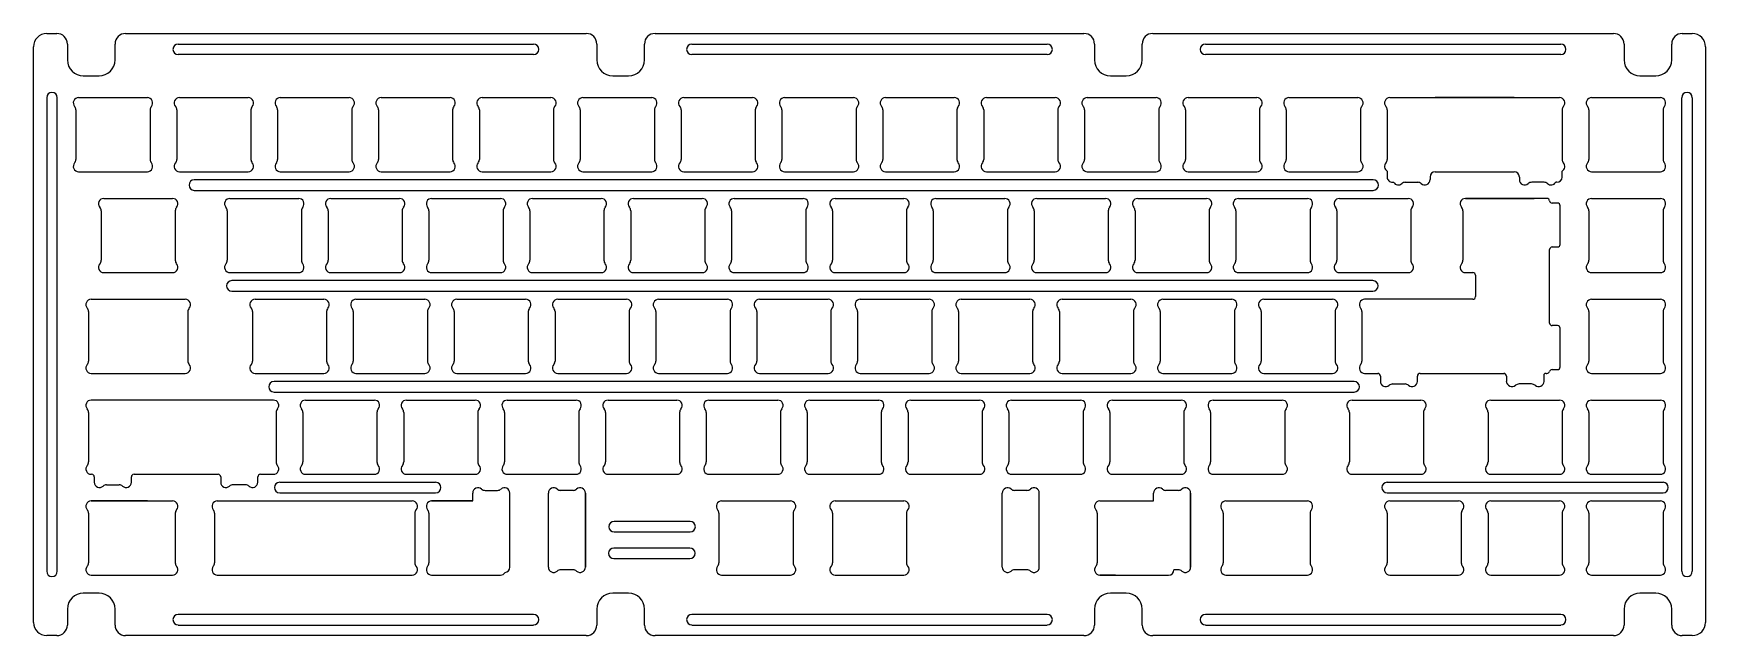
# Model space of a CAD drawing. Header units: millimetres. Extents: x 2181 to 2497, y -340 to -226.
import ezdxf

# ---------------------------------------------------------------- set-up
doc = ezdxf.new("R2010")
doc.units = ezdxf.units.MM

msp = doc.modelspace()

# ---------------------------------------------------------------- linework, layer by layer
at = {"color": 0, "linetype": 'Continuous', "lineweight": 25}
for p, q in [((2183.94, -226.04), (2185.84, -226.04)), ((2198.84, -226.04), (2285.84, -226.04)), ((2298.84, -226.04), (2379.84, -226.04)), ((2392.84, -226.04), (2479.84, -226.04)), ((2492.84, -226.04), (2494.74, -226.04)), ((2181.44, -337.29), (2181.44, -228.54)), ((2187.84, -228.04), (2187.84, -231.04)), ((2196.84, -231.04), (2196.84, -228.04)), ((2208.79, -228.04), (2275.88, -228.04)), ((2275.88, -230.04), (2208.79, -230.04)), ((2287.84, -228.04), (2287.84, -231.04)), ((2296.84, -231.04), (2296.84, -228.04)), ((2305.8, -228.04), (2372.88, -228.04)), ((2372.88, -230.04), (2305.8, -230.04)), ((2381.84, -228.04), (2381.84, -231.04)), ((2390.84, -231.04), (2390.84, -228.04)), ((2402.8, -228.04), (2469.88, -228.04)), ((2469.88, -230.04), (2402.8, -230.04)), ((2481.84, -228.04), (2481.84, -231.04)), ((2490.84, -231.04), (2490.84, -228.04)), ((2497.24, -228.54), (2497.24, -337.29)), ((2190.84, -234.04), (2193.84, -234.04)), ((2290.84, -234.04), (2293.84, -234.04)), ((2384.84, -234.04), (2387.84, -234.04)), ((2484.84, -234.04), (2487.84, -234.04)), ((2183.94, -238.18), (2183.94, -327.64)), ((2185.94, -327.64), (2185.94, -238.18)), ((2461.07, -238.16), (2446.2, -238.16)), ((2492.74, -327.64), (2492.74, -238.18)), ((2494.74, -238.18), (2494.74, -327.64)), ((2437.11, -252.03), (2437.11, -253.16)), ((2446.2, -252.16), (2461.07, -252.16)), ((2434.48, -253.69), (2211.82, -253.69)), ((2211.82, -255.69), (2434.48, -255.69)), ((2469.28, -258.08), (2468.27, -258.08)), ((2469.78, -265.88), (2469.78, -258.58)), ((2467.78, -280.74), (2467.78, -266.88)), ((2468.28, -266.38), (2469.28, -266.38)), ((2434.4, -272.74), (2218.9, -272.74)), ((2218.9, -274.74), (2434.4, -274.74)), ((2469.28, -281.24), (2468.28, -281.24)), ((2469.78, -289.04), (2469.78, -281.74)), ((2467.12, -290.26), (2467.28, -290.26)), ((2468.24, -289.54), (2469.28, -289.54)), ((2430.88, -291.79), (2226.87, -291.79)), ((2459.62, -290.76), (2459.62, -291.76)), ((2226.87, -293.79), (2430.88, -293.79)), ((2257.4, -310.84), (2227.94, -310.84)), ((2489.21, -310.84), (2437.11, -310.84)), ((2202.96, -314.36), (2192.34, -314.36)), ((2227.94, -312.84), (2257.4, -312.84)), ((2264.41, -314.36), (2256.64, -314.36)), ((2278.69, -326.86), (2278.69, -312.86)), ((2285.69, -312.86), (2285.69, -326.86)), ((2392.99, -314.36), (2392.99, -312.86)), ((2399.99, -312.86), (2399.99, -326.86)), ((2437.11, -312.84), (2489.21, -312.84)), ((2305.45, -318.22), (2291.1, -318.22)), ((2291.1, -320.22), (2305.45, -320.22)), ((2305.4, -323.25), (2291.05, -323.25)), ((2291.05, -325.25), (2305.4, -325.25)), ((2192.34, -328.36), (2202.96, -328.36)), ((2256.64, -328.36), (2269.64, -328.36)), ((2193.84, -331.79), (2190.84, -331.79)), ((2293.84, -331.79), (2290.84, -331.79)), ((2387.84, -331.79), (2384.84, -331.79)), ((2487.84, -331.79), (2484.84, -331.79)), ((2187.84, -334.79), (2187.84, -337.79)), ((2196.84, -337.79), (2196.84, -334.79)), ((2275.88, -335.79), (2208.79, -335.79)), ((2208.79, -337.79), (2275.88, -337.79)), ((2287.84, -334.79), (2287.84, -337.79)), ((2296.84, -337.79), (2296.84, -334.79)), ((2372.88, -335.79), (2305.8, -335.79)), ((2305.8, -337.79), (2372.88, -337.79)), ((2381.84, -334.79), (2381.84, -337.79)), ((2390.84, -337.79), (2390.84, -334.79)), ((2469.88, -335.79), (2402.8, -335.79)), ((2402.8, -337.79), (2469.88, -337.79)), ((2481.84, -334.79), (2481.84, -337.79)), ((2490.84, -337.79), (2490.84, -334.79)), ((2185.84, -339.79), (2183.94, -339.79)), ((2285.84, -339.79), (2198.84, -339.79)), ((2379.84, -339.79), (2298.84, -339.79)), ((2479.84, -339.79), (2392.84, -339.79)), ((2494.74, -339.79), (2492.84, -339.79))]:
    msp.add_line(p, q, dxfattribs=at)
at = {"color": 0}
for p, q in [((2189.96, -238.16), (2202.96, -238.16)), ((2209.01, -238.16), (2222.01, -238.16)), ((2228.06, -238.16), (2241.06, -238.16)), ((2247.11, -238.16), (2260.11, -238.16)), ((2266.16, -238.16), (2279.16, -238.16)), ((2285.21, -238.16), (2298.21, -238.16)), ((2304.26, -238.16), (2317.26, -238.16)), ((2323.31, -238.16), (2336.31, -238.16)), ((2342.36, -238.16), (2355.36, -238.16)), ((2361.41, -238.16), (2374.41, -238.16)), ((2380.46, -238.16), (2393.46, -238.16)), ((2399.51, -238.16), (2412.51, -238.16)), ((2418.56, -238.16), (2431.56, -238.16)), ((2437.61, -238.16), (2469.67, -238.16)), ((2475.71, -238.16), (2488.71, -238.16)), ((2189.46, -240.48), (2189.46, -249.84)), ((2203.46, -240.48), (2203.46, -249.84)), ((2208.51, -240.48), (2208.51, -249.84)), ((2222.51, -240.48), (2222.51, -249.84)), ((2227.56, -240.48), (2227.56, -249.84)), ((2241.56, -240.48), (2241.56, -249.84)), ((2246.61, -240.48), (2246.61, -249.84)), ((2260.61, -240.48), (2260.61, -249.84)), ((2265.66, -240.48), (2265.66, -249.84)), ((2279.66, -240.48), (2279.66, -249.84)), ((2284.71, -240.48), (2284.71, -249.84)), ((2298.71, -240.48), (2298.71, -249.84)), ((2303.76, -240.48), (2303.76, -249.84)), ((2317.76, -240.48), (2317.76, -249.84)), ((2322.81, -240.48), (2322.81, -249.84)), ((2336.81, -240.48), (2336.81, -249.84)), ((2341.86, -240.48), (2341.86, -249.84)), ((2355.86, -240.48), (2355.86, -249.84)), ((2360.91, -240.48), (2360.91, -249.84)), ((2374.91, -240.48), (2374.91, -249.84)), ((2379.96, -240.48), (2379.96, -249.84)), ((2393.96, -240.48), (2393.96, -249.84)), ((2399.01, -240.48), (2399.01, -249.84)), ((2413.01, -240.48), (2413.01, -249.84)), ((2418.06, -240.48), (2418.06, -249.84)), ((2432.06, -240.48), (2432.06, -249.84)), ((2437.11, -240.48), (2437.11, -249.84)), ((2470.16, -240.48), (2470.16, -249.84)), ((2475.21, -240.48), (2475.21, -249.84)), ((2489.21, -240.48), (2489.21, -249.84)), ((2189.96, -252.16), (2202.96, -252.16)), ((2209.01, -252.16), (2222.01, -252.16)), ((2228.06, -252.16), (2241.06, -252.16)), ((2247.11, -252.16), (2260.11, -252.16)), ((2266.16, -252.16), (2279.16, -252.16)), ((2285.21, -252.16), (2298.21, -252.16)), ((2304.26, -252.16), (2317.26, -252.16)), ((2323.31, -252.16), (2336.31, -252.16)), ((2342.36, -252.16), (2355.36, -252.16)), ((2361.41, -252.16), (2374.41, -252.16)), ((2380.46, -252.16), (2393.46, -252.16)), ((2399.51, -252.16), (2412.51, -252.16)), ((2418.56, -252.16), (2431.56, -252.16)), ((2470.16, -253.16), (2470.16, -252.03)), ((2475.71, -252.16), (2488.71, -252.16)), ((2438.11, -254.16), (2438.33, -254.16)), ((2440.52, -254.16), (2442.88, -254.16)), ((2445.2, -253.16), (2445.2, -253.66)), ((2462.07, -253.16), (2462.07, -253.66)), ((2466.75, -254.16), (2464.4, -254.16)), ((2469.16, -254.16), (2468.94, -254.16)), ((2194.72, -257.21), (2207.72, -257.21)), ((2218.54, -257.21), (2231.54, -257.21)), ((2237.59, -257.21), (2250.59, -257.21)), ((2256.64, -257.21), (2269.64, -257.21)), ((2275.69, -257.21), (2288.69, -257.21)), ((2294.74, -257.21), (2307.74, -257.21)), ((2313.79, -257.21), (2326.79, -257.21)), ((2332.84, -257.21), (2345.84, -257.21)), ((2351.89, -257.21), (2364.89, -257.21)), ((2370.94, -257.21), (2383.94, -257.21)), ((2389.99, -257.21), (2402.99, -257.21)), ((2409.04, -257.21), (2422.04, -257.21)), ((2428.09, -257.21), (2441.09, -257.21)), ((2451.9, -257.21), (2464.9, -257.21)), ((2467.28, -257.21), (2451.9, -257.21)), ((2475.71, -257.21), (2488.71, -257.21)), ((2194.22, -259.53), (2194.22, -268.89)), ((2208.22, -259.53), (2208.22, -268.89)), ((2218.04, -259.53), (2218.04, -268.89)), ((2232.04, -259.53), (2232.04, -268.89)), ((2237.09, -259.53), (2237.09, -268.89)), ((2251.09, -259.53), (2251.09, -268.89)), ((2256.14, -259.53), (2256.14, -268.89)), ((2270.14, -259.53), (2270.14, -268.89)), ((2275.19, -259.53), (2275.19, -268.89)), ((2289.19, -259.53), (2289.19, -268.89)), ((2294.24, -259.53), (2294.24, -268.89)), ((2308.24, -259.53), (2308.24, -268.89)), ((2313.29, -259.53), (2313.29, -268.89)), ((2327.29, -259.53), (2327.29, -268.89)), ((2332.34, -259.53), (2332.34, -268.89)), ((2346.34, -259.53), (2346.34, -268.89)), ((2351.39, -259.53), (2351.39, -268.89)), ((2365.39, -259.53), (2365.39, -268.89)), ((2370.44, -259.53), (2370.44, -268.89)), ((2384.44, -259.53), (2384.44, -268.89)), ((2389.49, -259.53), (2389.49, -268.89)), ((2403.49, -259.53), (2403.49, -268.89)), ((2408.54, -259.53), (2408.54, -268.89)), ((2422.54, -259.53), (2422.54, -268.89)), ((2427.59, -259.53), (2427.59, -268.89)), ((2441.59, -259.53), (2441.59, -268.89)), ((2451.4, -259.53), (2451.4, -268.89)), ((2475.21, -259.53), (2475.21, -268.89)), ((2489.21, -259.53), (2489.21, -268.89)), ((2467.78, -280.24), (2467.78, -267.24)), ((2194.72, -271.21), (2207.72, -271.21)), ((2218.54, -271.21), (2231.54, -271.21)), ((2237.59, -271.21), (2250.59, -271.21)), ((2256.64, -271.21), (2269.64, -271.21)), ((2275.69, -271.21), (2288.69, -271.21)), ((2294.74, -271.21), (2307.74, -271.21)), ((2313.79, -271.21), (2326.79, -271.21)), ((2332.84, -271.21), (2345.84, -271.21)), ((2351.89, -271.21), (2364.89, -271.21)), ((2370.94, -271.21), (2383.94, -271.21)), ((2389.99, -271.21), (2402.99, -271.21)), ((2409.04, -271.21), (2422.04, -271.21)), ((2428.09, -271.21), (2441.09, -271.21)), ((2451.9, -271.21), (2453.28, -271.21)), ((2475.71, -271.21), (2488.71, -271.21)), ((2453.78, -271.71), (2453.78, -275.76)), ((2192.34, -276.26), (2210.11, -276.26)), ((2223.3, -276.26), (2236.3, -276.26)), ((2242.35, -276.26), (2255.35, -276.26)), ((2261.4, -276.26), (2274.4, -276.26)), ((2280.45, -276.26), (2293.45, -276.26)), ((2299.5, -276.26), (2312.5, -276.26)), ((2318.55, -276.26), (2331.55, -276.26)), ((2337.6, -276.26), (2350.6, -276.26)), ((2356.65, -276.26), (2369.65, -276.26)), ((2375.7, -276.26), (2388.7, -276.26)), ((2394.75, -276.26), (2407.75, -276.26)), ((2413.8, -276.26), (2426.8, -276.26)), ((2453.28, -276.26), (2432.85, -276.26)), ((2475.71, -276.26), (2488.71, -276.26)), ((2191.84, -278.58), (2191.84, -287.94)), ((2210.61, -278.58), (2210.61, -287.94)), ((2222.8, -278.58), (2222.8, -287.94)), ((2236.8, -278.58), (2236.8, -287.94)), ((2241.85, -278.58), (2241.85, -287.94)), ((2255.85, -278.58), (2255.85, -287.94)), ((2260.9, -278.58), (2260.9, -287.94)), ((2274.9, -278.58), (2274.9, -287.94)), ((2279.95, -278.58), (2279.95, -287.94)), ((2293.95, -278.58), (2293.95, -287.94)), ((2299, -278.58), (2299, -287.94)), ((2313, -278.58), (2313, -287.94)), ((2318.05, -278.58), (2318.05, -287.94)), ((2332.05, -278.58), (2332.05, -287.94)), ((2337.1, -278.58), (2337.1, -287.94)), ((2351.1, -278.58), (2351.1, -287.94)), ((2356.15, -278.58), (2356.15, -287.94)), ((2370.15, -278.58), (2370.15, -287.94)), ((2375.2, -278.58), (2375.2, -287.94)), ((2389.2, -278.58), (2389.2, -287.94)), ((2394.25, -278.58), (2394.25, -287.94)), ((2408.25, -278.58), (2408.25, -287.94)), ((2413.3, -278.58), (2413.3, -287.94)), ((2427.3, -278.58), (2427.3, -287.94)), ((2432.35, -278.58), (2432.35, -287.94)), ((2475.21, -278.58), (2475.21, -287.94)), ((2489.21, -278.58), (2489.21, -287.94)), ((2192.34, -290.26), (2210.11, -290.26)), ((2223.3, -290.26), (2236.3, -290.26)), ((2242.35, -290.26), (2255.35, -290.26)), ((2261.4, -290.26), (2274.4, -290.26)), ((2280.45, -290.26), (2293.45, -290.26)), ((2299.5, -290.26), (2312.5, -290.26)), ((2318.55, -290.26), (2331.55, -290.26)), ((2337.6, -290.26), (2350.6, -290.26)), ((2356.65, -290.26), (2369.65, -290.26)), ((2375.7, -290.26), (2388.7, -290.26)), ((2394.75, -290.26), (2407.75, -290.26)), ((2413.8, -290.26), (2426.8, -290.26)), ((2432.85, -290.26), (2435.32, -290.26)), ((2443.32, -290.26), (2459.19, -290.26)), ((2444.76, -290.26), (2457.76, -290.26)), ((2466.78, -291.76), (2466.78, -290.39)), ((2475.71, -290.26), (2488.71, -290.26)), ((2435.82, -290.76), (2435.82, -291.76)), ((2438.14, -292.26), (2440.49, -292.26)), ((2442.82, -291.76), (2442.82, -290.76)), ((2464.37, -292.26), (2462.02, -292.26)), ((2226.77, -295.31), (2192.34, -295.31)), ((2232.82, -295.31), (2245.82, -295.31)), ((2251.87, -295.31), (2264.87, -295.31)), ((2270.92, -295.31), (2283.92, -295.31)), ((2289.97, -295.31), (2302.97, -295.31)), ((2309.02, -295.31), (2322.02, -295.31)), ((2328.07, -295.31), (2341.07, -295.31)), ((2347.12, -295.31), (2360.12, -295.31)), ((2366.17, -295.31), (2379.17, -295.31)), ((2385.22, -295.31), (2398.22, -295.31)), ((2404.27, -295.31), (2417.27, -295.31)), ((2430.47, -295.31), (2443.47, -295.31)), ((2456.66, -295.31), (2469.66, -295.31)), ((2475.71, -295.31), (2488.71, -295.31)), ((2191.84, -297.63), (2191.84, -306.99)), ((2227.27, -297.63), (2227.27, -306.99)), ((2232.32, -297.63), (2232.32, -306.99)), ((2246.32, -297.63), (2246.32, -306.99)), ((2251.37, -297.63), (2251.37, -306.99)), ((2265.37, -297.63), (2265.37, -306.99)), ((2270.42, -297.63), (2270.42, -306.99)), ((2284.42, -297.63), (2284.42, -306.99)), ((2289.47, -297.63), (2289.47, -306.99)), ((2303.47, -297.63), (2303.47, -306.99)), ((2308.52, -297.63), (2308.52, -306.99)), ((2322.52, -297.63), (2322.52, -306.99)), ((2327.57, -297.63), (2327.57, -306.99)), ((2341.57, -297.63), (2341.57, -306.99)), ((2346.62, -297.63), (2346.62, -306.99)), ((2360.62, -297.63), (2360.62, -306.99)), ((2365.67, -297.63), (2365.67, -306.99)), ((2379.67, -297.63), (2379.67, -306.99)), ((2384.72, -297.63), (2384.72, -306.99)), ((2398.72, -297.63), (2398.72, -306.99)), ((2403.77, -297.63), (2403.77, -306.99)), ((2417.77, -297.63), (2417.77, -306.99)), ((2429.97, -297.63), (2429.97, -306.99)), ((2443.97, -297.63), (2443.97, -306.99)), ((2456.16, -297.63), (2456.16, -306.99)), ((2470.16, -297.63), (2470.16, -306.99)), ((2475.21, -297.63), (2475.21, -306.99)), ((2489.21, -297.63), (2489.21, -306.99)), ((2192.34, -309.31), (2192.43, -309.31)), ((2200.43, -309.31), (2216.31, -309.31)), ((2201.87, -309.31), (2214.87, -309.31)), ((2224.31, -309.31), (2226.77, -309.31)), ((2232.82, -309.31), (2245.82, -309.31)), ((2251.87, -309.31), (2264.87, -309.31)), ((2270.92, -309.31), (2283.92, -309.31)), ((2289.97, -309.31), (2302.97, -309.31)), ((2309.02, -309.31), (2322.02, -309.31)), ((2328.07, -309.31), (2341.07, -309.31)), ((2347.12, -309.31), (2360.12, -309.31)), ((2366.17, -309.31), (2379.17, -309.31)), ((2385.22, -309.31), (2398.22, -309.31)), ((2404.27, -309.31), (2417.27, -309.31)), ((2430.47, -309.31), (2443.47, -309.31)), ((2456.66, -309.31), (2469.66, -309.31)), ((2475.71, -309.31), (2488.71, -309.31)), ((2192.93, -309.81), (2192.93, -310.81)), ((2195.25, -311.31), (2197.61, -311.31)), ((2199.93, -310.81), (2199.93, -309.81)), ((2216.81, -309.81), (2216.81, -310.81)), ((2221.48, -311.31), (2219.13, -311.31)), ((2223.81, -310.81), (2223.81, -309.81)), ((2266.73, -312.36), (2269.08, -312.36)), ((2283.36, -312.36), (2281.01, -312.36)), ((2369.08, -312.36), (2366.73, -312.36)), ((2397.66, -312.36), (2395.31, -312.36)), ((2192.34, -314.36), (2207.72, -314.36)), ((2192.34, -314.36), (2207.72, -314.36)), ((2194.72, -314.36), (2207.72, -314.36)), ((2216.16, -314.36), (2229.16, -314.36)), ((2222.01, -314.36), (2252.97, -314.36)), ((2223.3, -314.36), (2236.3, -314.36)), ((2239.97, -314.36), (2252.97, -314.36)), ((2256.64, -314.36), (2264.41, -314.36)), ((2264.41, -314.36), (2264.41, -312.86)), ((2264.41, -314.36), (2264.41, -313.31)), ((2271.41, -326.86), (2271.41, -312.86)), ((2278.69, -326.86), (2278.69, -312.86)), ((2278.69, -326.86), (2278.69, -314.36)), ((2285.69, -326.86), (2285.69, -312.86)), ((2285.69, -326.86), (2285.69, -314.36)), ((2311.41, -314.36), (2324.41, -314.36)), ((2332.84, -314.36), (2345.84, -314.36)), ((2364.41, -326.86), (2364.41, -312.86)), ((2364.41, -326.86), (2364.41, -314.36)), ((2371.41, -326.86), (2371.41, -312.86)), ((2371.41, -326.86), (2371.41, -314.36)), ((2382.84, -314.36), (2392.99, -314.36)), ((2392.99, -314.36), (2392.99, -312.86)), ((2399.99, -326.86), (2399.99, -312.86)), ((2399.99, -326.86), (2399.99, -313.31)), ((2406.66, -314.36), (2422.04, -314.36)), ((2406.66, -314.36), (2422.04, -314.36)), ((2409.04, -314.36), (2422.04, -314.36)), ((2437.61, -314.36), (2450.61, -314.36)), ((2456.66, -314.36), (2469.66, -314.36)), ((2475.71, -314.36), (2488.71, -314.36)), ((2191.84, -316.68), (2191.84, -326.04)), ((2208.22, -316.68), (2208.22, -326.04)), ((2215.66, -316.68), (2215.66, -326.04)), ((2253.47, -316.68), (2253.47, -326.04)), ((2256.14, -316.68), (2256.14, -326.04)), ((2310.91, -316.68), (2310.91, -326.04)), ((2324.91, -316.68), (2324.91, -326.04)), ((2332.34, -316.68), (2332.34, -326.04)), ((2346.34, -316.68), (2346.34, -326.04)), ((2382.34, -316.68), (2382.34, -326.04)), ((2406.16, -316.68), (2406.16, -326.04)), ((2422.54, -316.68), (2422.54, -326.04)), ((2437.11, -316.68), (2437.11, -326.04)), ((2451.11, -316.68), (2451.11, -326.04)), ((2456.16, -316.68), (2456.16, -326.04)), ((2470.16, -316.68), (2470.16, -326.04)), ((2475.21, -316.68), (2475.21, -326.04)), ((2489.21, -316.68), (2489.21, -326.04)), ((2192.34, -328.36), (2207.72, -328.36)), ((2192.34, -328.36), (2207.72, -328.36)), ((2194.72, -328.36), (2207.72, -328.36)), ((2216.16, -328.36), (2229.16, -328.36)), ((2222.01, -328.36), (2252.97, -328.36)), ((2223.3, -328.36), (2236.3, -328.36)), ((2239.97, -328.36), (2252.97, -328.36)), ((2256.64, -328.36), (2269.64, -328.36)), ((2283.36, -327.36), (2281.01, -327.36)), ((2311.41, -328.36), (2324.41, -328.36)), ((2311.41, -328.36), (2324.41, -328.36)), ((2332.84, -328.36), (2345.84, -328.36)), ((2332.84, -328.36), (2345.84, -328.36)), ((2369.08, -327.36), (2366.73, -327.36)), ((2382.84, -328.36), (2395.84, -328.36)), ((2385.8, -328.36), (2382.84, -328.36)), ((2382.84, -328.36), (2395.84, -328.36)), ((2397.66, -327.36), (2396.84, -327.36)), ((2406.66, -328.36), (2422.04, -328.36)), ((2406.66, -328.36), (2422.04, -328.36)), ((2409.04, -328.36), (2422.04, -328.36)), ((2437.61, -328.36), (2450.61, -328.36)), ((2456.66, -328.36), (2469.66, -328.36)), ((2475.71, -328.36), (2488.71, -328.36))]:
    msp.add_line(p, q, dxfattribs=at)
at = {"color": 0, "linetype": 'Continuous', "lineweight": 25}
for centre, radius, start, end in [((2183.94, -228.54), 2.5, 90, 180), ((2185.84, -228.04), 2, 0, 90), ((2198.84, -228.04), 2, 90, 180), ((2285.84, -228.04), 2, 0, 90), ((2298.84, -228.04), 2, 90, 180), ((2379.84, -228.04), 2, 0, 90), ((2392.84, -228.04), 2, 90, 180), ((2479.84, -228.04), 2, 360, 90), ((2492.84, -228.04), 2, 90, 180), ((2494.74, -228.54), 2.5, 0, 90), ((2190.84, -231.04), 3, 180, 270), ((2193.84, -231.04), 3, 270, 360), ((2290.84, -231.04), 3, 180, 270), ((2293.84, -231.04), 3, 270, 0), ((2384.84, -231.04), 3, 180, 270), ((2387.84, -231.04), 3, 270, 0), ((2484.84, -231.04), 3, 180, 270), ((2487.84, -231.04), 3, 270, 0), ((2446.2, -253.16), 1, 90, 180), ((2461.07, -253.16), 1, 0, 90), ((2438.11, -253.16), 1, 179.9998, 270), ((2469.16, -253.16), 1, 270, 0), ((2467.28, -257.71), 0.5, 7.4696, 90), ((2468.27, -257.58), 0.5, 187.4696, 270), ((2469.28, -258.58), 0.5, 0, 90), ((2468.28, -266.88), 0.5, 90, 180), ((2469.28, -265.88), 0.5, 270, 360), ((2468.28, -280.74), 0.5, 180, 270), ((2469.28, -281.74), 0.5, 0, 90), ((2459.12, -290.76), 0.5, 360, 90), ((2467.12, -290.76), 0.5, 90, 132.0671), ((2467.28, -289.76), 0.5, 270, 343.7398), ((2468.24, -290.04), 0.5, 90, 163.7398), ((2469.28, -289.04), 0.5, 270, 360), ((2190.84, -334.79), 3, 90, 180), ((2193.84, -334.79), 3, 0, 90), ((2290.84, -334.79), 3, 90, 180), ((2293.84, -334.79), 3, 0, 90), ((2384.84, -334.79), 3, 90, 180), ((2387.84, -334.79), 3, 0, 90), ((2484.84, -334.79), 3, 90, 180), ((2487.84, -334.79), 3, 0, 90), ((2183.94, -337.29), 2.5, 180, 270), ((2185.84, -337.79), 2, 270, 0), ((2198.84, -337.79), 2, 180, 270), ((2285.84, -337.79), 2, 270, 360), ((2298.84, -337.79), 2, 180, 270), ((2379.84, -337.79), 2, 270, 0), ((2392.84, -337.79), 2, 180, 270), ((2479.84, -337.79), 2, 270, 0), ((2492.84, -337.79), 2, 180, 270), ((2494.74, -337.29), 2.5, 270, 0)]:
    msp.add_arc(centre, radius, start, end, dxfattribs=at)
at = {"color": 0}
for centre, radius, start, end in [((2208.79, -229.04), 0.998, 90, 270), ((2275.88, -229.04), 0.998, 270, 90), ((2305.8, -229.04), 0.998, 90, 270), ((2372.88, -229.04), 0.998, 270, 90), ((2402.8, -229.04), 0.998, 90, 270), ((2469.88, -229.04), 0.998, 270, 90), ((2184.94, -238.18), 0.998, 0, 180), ((2189.96, -239.16), 1, 90, 221.4096), ((2188.46, -240.48), 1, 0, 41.4096), ((2202.96, -239.16), 1, 318.5904, 90), ((2204.46, -240.48), 1, 138.5904, 180), ((2209.01, -239.16), 1, 90, 221.4096), ((2207.51, -240.48), 1, 0, 41.4096), ((2222.01, -239.16), 1, 318.5904, 90), ((2223.51, -240.48), 1, 138.5904, 180), ((2228.06, -239.16), 1, 90, 221.4096), ((2226.56, -240.48), 1, 0, 41.4096), ((2241.06, -239.16), 1, 318.5904, 90), ((2242.56, -240.48), 1, 138.5904, 180), ((2247.11, -239.16), 1, 90, 221.4096), ((2245.61, -240.48), 1, 0, 41.4096), ((2260.11, -239.16), 1, 318.5904, 90), ((2261.61, -240.48), 1, 138.5904, 180), ((2266.16, -239.16), 1, 90, 221.4096), ((2264.66, -240.48), 1, 0, 41.4096), ((2279.16, -239.16), 1, 318.5904, 90), ((2280.66, -240.48), 1, 138.5904, 180), ((2285.21, -239.16), 1, 90, 221.4096), ((2283.71, -240.48), 1, 0, 41.4096), ((2298.21, -239.16), 1, 318.5904, 90), ((2299.71, -240.48), 1, 138.5904, 180), ((2304.26, -239.16), 1, 90, 221.4096), ((2302.76, -240.48), 1, 0, 41.4096), ((2317.26, -239.16), 1, 318.5904, 90), ((2318.76, -240.48), 1, 138.5904, 180), ((2323.31, -239.16), 1, 90, 221.4096), ((2321.81, -240.48), 1, 0, 41.4096), ((2336.31, -239.16), 1, 318.5904, 90), ((2337.81, -240.48), 1, 138.5904, 180), ((2342.36, -239.16), 1, 90, 221.4096), ((2340.86, -240.48), 1, 0, 41.4096), ((2355.36, -239.16), 1, 318.5904, 90), ((2356.86, -240.48), 1, 138.5904, 180), ((2361.41, -239.16), 1, 90, 221.4096), ((2359.91, -240.48), 1, 0, 41.4096), ((2374.41, -239.16), 1, 318.5904, 90), ((2375.91, -240.48), 1, 138.5904, 180), ((2380.46, -239.16), 1, 90, 221.4096), ((2378.96, -240.48), 1, 0, 41.4096), ((2393.46, -239.16), 1, 318.5904, 90), ((2394.96, -240.48), 1, 138.5904, 180), ((2399.51, -239.16), 1, 90, 221.4096), ((2398.01, -240.48), 1, 0, 41.4096), ((2412.51, -239.16), 1, 318.5904, 90), ((2414.01, -240.48), 1, 138.5904, 180), ((2418.56, -239.16), 1, 90, 221.4096), ((2417.06, -240.48), 1, 0, 41.4096), ((2431.56, -239.16), 1, 318.5904, 90), ((2433.06, -240.48), 1, 138.5904, 180), ((2437.61, -239.16), 1, 90, 221.4096), ((2436.11, -240.48), 1, 0, 41.4096), ((2469.66, -239.16), 1, 318.5904, 90), ((2471.16, -240.48), 1, 138.5904, 180), ((2475.71, -239.16), 1, 90, 221.4096), ((2474.21, -240.48), 1, 0, 41.4096), ((2488.71, -239.16), 1, 318.5904, 90), ((2490.21, -240.48), 1, 138.5904, 180), ((2493.74, -238.18), 0.998, 0, 180), ((2189.96, -251.16), 1, 138.5904, 270), ((2188.46, -249.84), 1, 318.5904, 0), ((2202.96, -251.16), 1, 270, 41.4096), ((2204.46, -249.84), 1, 180, 221.4096), ((2209.01, -251.16), 1, 138.5904, 270), ((2207.51, -249.84), 1, 318.5904, 0), ((2222.01, -251.16), 1, 270, 41.4096), ((2223.51, -249.84), 1, 180, 221.4096), ((2228.06, -251.16), 1, 138.5904, 270), ((2226.56, -249.84), 1, 318.5904, 0), ((2241.06, -251.16), 1, 270, 41.4096), ((2242.56, -249.84), 1, 180, 221.4096), ((2247.11, -251.16), 1, 138.5904, 270), ((2245.61, -249.84), 1, 318.5904, 0), ((2260.11, -251.16), 1, 270, 41.4096), ((2261.61, -249.84), 1, 180, 221.4096), ((2266.16, -251.16), 1, 138.5904, 270), ((2264.66, -249.84), 1, 318.5904, 0), ((2279.16, -251.16), 1, 270, 41.4096), ((2280.66, -249.84), 1, 180, 221.4096), ((2285.21, -251.16), 1, 138.5904, 270), ((2283.71, -249.84), 1, 318.5904, 0), ((2298.21, -251.16), 1, 270, 41.4096), ((2299.71, -249.84), 1, 180, 221.4096), ((2304.26, -251.16), 1, 138.5904, 270), ((2302.76, -249.84), 1, 318.5904, 0), ((2317.26, -251.16), 1, 270, 41.4096), ((2318.76, -249.84), 1, 180, 221.4096), ((2323.31, -251.16), 1, 138.5904, 270), ((2321.81, -249.84), 1, 318.5904, 0), ((2336.31, -251.16), 1, 270, 41.4096), ((2337.81, -249.84), 1, 180, 221.4096), ((2342.36, -251.16), 1, 138.5904, 270), ((2340.86, -249.84), 1, 318.5904, 0), ((2355.36, -251.16), 1, 270, 41.4096), ((2356.86, -249.84), 1, 180, 221.4096), ((2361.41, -251.16), 1, 138.5904, 270), ((2359.91, -249.84), 1, 318.5904, 0), ((2374.41, -251.16), 1, 270, 41.4096), ((2375.91, -249.84), 1, 180, 221.4096), ((2380.46, -251.16), 1, 138.5904, 270), ((2378.96, -249.84), 1, 318.5904, 0), ((2393.46, -251.16), 1, 270, 41.4096), ((2394.96, -249.84), 1, 180, 221.4096), ((2399.51, -251.16), 1, 138.5904, 270), ((2398.01, -249.84), 1, 318.5904, 0), ((2412.51, -251.16), 1, 270, 41.4096), ((2414.01, -249.84), 1, 180, 221.4096), ((2418.56, -251.16), 1, 138.5904, 270), ((2417.06, -249.84), 1, 318.5904, 0), ((2431.56, -251.16), 1, 270, 41.4096), ((2433.06, -249.84), 1, 180, 221.4096), ((2437.61, -251.16), 1, 138.5904, 240.0002), ((2436.11, -249.84), 1, 318.5904, 0), ((2471.16, -249.84), 1, 180, 221.4096), ((2469.66, -251.16), 1, 299.9998, 41.4096), ((2475.71, -251.16), 1, 138.5904, 270), ((2474.21, -249.84), 1, 318.5904, 0), ((2488.71, -251.16), 1, 270, 41.4096), ((2490.21, -249.84), 1, 180, 221.4096), ((2211.82, -254.68), 0.998, 90, 270), ((2434.48, -254.68), 0.998, 270, 90), ((2439.2, -253.66), 1, 210.0007, 311.4096), ((2440.52, -255.16), 1, 90, 131.4096), ((2442.88, -255.16), 1, 48.5904, 90), ((2444.2, -253.66), 1, 228.5904, 0), ((2463.07, -253.66), 1, 180, 311.4096), ((2464.4, -255.16), 1, 90, 131.4096), ((2466.75, -255.16), 1, 48.5904, 90), ((2468.07, -253.66), 1, 228.5904, 329.9992), ((2194.72, -258.21), 1, 90, 221.4096), ((2193.22, -259.53), 1, 0, 41.4096), ((2207.72, -258.21), 1, 318.5904, 90), ((2209.22, -259.53), 1, 138.5904, 180), ((2218.54, -258.21), 1, 90, 221.4096), ((2217.04, -259.53), 1, 0, 41.4096), ((2231.54, -258.21), 1, 318.5904, 90), ((2233.04, -259.53), 1, 138.5904, 180), ((2237.59, -258.21), 1, 90, 221.4096), ((2236.09, -259.53), 1, 0, 41.4096), ((2250.59, -258.21), 1, 318.5904, 90), ((2252.09, -259.53), 1, 138.5904, 180), ((2256.64, -258.21), 1, 90, 221.4096), ((2255.14, -259.53), 1, 0, 41.4096), ((2269.64, -258.21), 1, 318.5904, 90), ((2271.14, -259.53), 1, 138.5904, 180), ((2275.69, -258.21), 1, 90, 221.4096), ((2274.19, -259.53), 1, 0, 41.4096), ((2288.69, -258.21), 1, 318.5904, 90), ((2290.19, -259.53), 1, 138.5904, 180), ((2294.74, -258.21), 1, 90, 221.4096), ((2293.24, -259.53), 1, 0, 41.4096), ((2307.74, -258.21), 1, 318.5904, 90), ((2309.24, -259.53), 1, 138.5904, 180), ((2313.79, -258.21), 1, 90, 221.4096), ((2312.29, -259.53), 1, 0, 41.4096), ((2326.79, -258.21), 1, 318.5904, 90), ((2328.29, -259.53), 1, 138.5904, 180), ((2332.84, -258.21), 1, 90, 221.4096), ((2331.34, -259.53), 1, 0, 41.4096), ((2345.84, -258.21), 1, 318.5904, 90), ((2347.34, -259.53), 1, 138.5904, 180), ((2351.89, -258.21), 1, 90, 221.4096), ((2350.39, -259.53), 1, 0, 41.4096), ((2364.89, -258.21), 1, 318.5904, 90), ((2366.39, -259.53), 1, 138.5904, 180), ((2370.94, -258.21), 1, 90, 221.4096), ((2369.44, -259.53), 1, 0, 41.4096), ((2383.94, -258.21), 1, 318.5904, 90), ((2385.44, -259.53), 1, 138.5904, 180), ((2389.99, -258.21), 1, 90, 221.4096), ((2388.49, -259.53), 1, 0, 41.4096), ((2402.99, -258.21), 1, 318.5904, 90), ((2404.49, -259.53), 1, 138.5904, 180), ((2409.04, -258.21), 1, 90, 221.4096), ((2407.54, -259.53), 1, 0, 41.4096), ((2422.04, -258.21), 1, 318.5904, 90), ((2423.54, -259.53), 1, 138.5904, 180), ((2428.09, -258.21), 1, 90, 221.4096), ((2426.59, -259.53), 1, 0, 41.4096), ((2441.09, -258.21), 1, 318.5904, 90), ((2442.59, -259.53), 1, 138.5904, 180), ((2451.9, -258.21), 1, 90, 221.4096), ((2450.4, -259.53), 1, 0, 41.4096), ((2475.71, -258.21), 1, 90, 221.4096), ((2474.21, -259.53), 1, 0, 41.4096), ((2488.71, -258.21), 1, 318.5904, 90), ((2490.21, -259.53), 1, 138.5904, 180), ((2194.72, -270.21), 1, 138.5904, 270), ((2193.22, -268.89), 1, 318.5904, 0), ((2207.72, -270.21), 1, 270, 41.4096), ((2209.22, -268.89), 1, 180, 221.4096), ((2218.54, -270.21), 1, 138.5904, 270), ((2217.04, -268.89), 1, 318.5904, 0), ((2231.54, -270.21), 1, 270, 41.4096), ((2233.04, -268.89), 1, 180, 221.4096), ((2237.59, -270.21), 1, 138.5904, 270), ((2236.09, -268.89), 1, 318.5904, 0), ((2250.59, -270.21), 1, 270, 41.4096), ((2252.09, -268.89), 1, 180, 221.4096), ((2256.64, -270.21), 1, 138.5904, 270), ((2255.14, -268.89), 1, 318.5904, 0), ((2269.64, -270.21), 1, 270, 41.4096), ((2271.14, -268.89), 1, 180, 221.4096), ((2275.69, -270.21), 1, 138.5904, 270), ((2274.19, -268.89), 1, 318.5904, 0), ((2288.69, -270.21), 1, 270, 41.4096), ((2290.19, -268.89), 1, 180, 221.4096), ((2294.74, -270.21), 1, 138.5904, 270), ((2293.24, -268.89), 1, 318.5904, 0), ((2307.74, -270.21), 1, 270, 41.4096), ((2309.24, -268.89), 1, 180, 221.4096), ((2313.79, -270.21), 1, 138.5904, 270), ((2312.29, -268.89), 1, 318.5904, 0), ((2326.79, -270.21), 1, 270, 41.4096), ((2328.29, -268.89), 1, 180, 221.4096), ((2332.84, -270.21), 1, 138.5904, 270), ((2331.34, -268.89), 1, 318.5904, 0), ((2345.84, -270.21), 1, 270, 41.4096), ((2347.34, -268.89), 1, 180, 221.4096), ((2351.89, -270.21), 1, 138.5904, 270), ((2350.39, -268.89), 1, 318.5904, 0), ((2364.89, -270.21), 1, 270, 41.4096), ((2366.39, -268.89), 1, 180, 221.4096), ((2370.94, -270.21), 1, 138.5904, 270), ((2369.44, -268.89), 1, 318.5904, 0), ((2383.94, -270.21), 1, 270, 41.4096), ((2385.44, -268.89), 1, 180, 221.4096), ((2389.99, -270.21), 1, 138.5904, 270), ((2388.49, -268.89), 1, 318.5904, 0), ((2402.99, -270.21), 1, 270, 41.4096), ((2404.49, -268.89), 1, 180, 221.4096), ((2409.04, -270.21), 1, 138.5904, 270), ((2407.54, -268.89), 1, 318.5904, 0), ((2422.04, -270.21), 1, 270, 41.4096), ((2423.54, -268.89), 1, 180, 221.4096), ((2428.09, -270.21), 1, 138.5904, 270), ((2426.59, -268.89), 1, 318.5904, 0), ((2441.09, -270.21), 1, 270, 41.4096), ((2442.59, -268.89), 1, 180, 221.4096), ((2451.9, -270.21), 1, 138.5904, 270), ((2450.4, -268.89), 1, 318.5904, 0), ((2453.28, -271.71), 0.5, 0, 90), ((2475.71, -270.21), 1, 138.5904, 270), ((2474.21, -268.89), 1, 318.5904, 0), ((2488.71, -270.21), 1, 270, 41.4096), ((2490.21, -268.89), 1, 180, 221.4096), ((2218.9, -273.73), 0.998, 90, 270), ((2434.4, -273.73), 0.998, 270, 90), ((2192.34, -277.26), 1, 90, 221.4096), ((2210.11, -277.26), 1, 318.5904, 90), ((2223.3, -277.26), 1, 90, 221.4096), ((2236.3, -277.26), 1, 318.5904, 90), ((2242.35, -277.26), 1, 90, 221.4096), ((2255.35, -277.26), 1, 318.5904, 90), ((2261.4, -277.26), 1, 90, 221.4096), ((2274.4, -277.26), 1, 318.5904, 90), ((2280.45, -277.26), 1, 90, 221.4096), ((2293.45, -277.26), 1, 318.5904, 90), ((2299.5, -277.26), 1, 90, 221.4096), ((2312.5, -277.26), 1, 318.5904, 90), ((2318.55, -277.26), 1, 90, 221.4096), ((2331.55, -277.26), 1, 318.5904, 90), ((2337.6, -277.26), 1, 90, 221.4096), ((2350.6, -277.26), 1, 318.5904, 90), ((2356.65, -277.26), 1, 90, 221.4096), ((2369.65, -277.26), 1, 318.5904, 90), ((2375.7, -277.26), 1, 90, 221.4096), ((2388.7, -277.26), 1, 318.5904, 90), ((2394.75, -277.26), 1, 90, 221.4096), ((2407.75, -277.26), 1, 318.5904, 90), ((2413.8, -277.26), 1, 90, 221.4096), ((2426.8, -277.26), 1, 318.5904, 90), ((2432.85, -277.26), 1, 90, 221.4096), ((2453.28, -275.76), 0.5, 270, 360), ((2475.71, -277.26), 1, 90, 221.4096), ((2488.71, -277.26), 1, 318.5904, 90), ((2190.84, -278.58), 1, 0, 41.4096), ((2211.61, -278.58), 1, 138.5904, 180), ((2221.8, -278.58), 1, 0, 41.4096), ((2237.8, -278.58), 1, 138.5904, 180), ((2240.85, -278.58), 1, 0, 41.4096), ((2256.85, -278.58), 1, 138.5904, 180), ((2259.9, -278.58), 1, 0, 41.4096), ((2275.9, -278.58), 1, 138.5904, 180), ((2278.95, -278.58), 1, 0, 41.4096), ((2294.95, -278.58), 1, 138.5904, 180), ((2298, -278.58), 1, 0, 41.4096), ((2314, -278.58), 1, 138.5904, 180), ((2317.05, -278.58), 1, 0, 41.4096), ((2333.05, -278.58), 1, 138.5904, 180), ((2336.1, -278.58), 1, 0, 41.4096), ((2352.1, -278.58), 1, 138.5904, 180), ((2355.15, -278.58), 1, 0, 41.4096), ((2371.15, -278.58), 1, 138.5904, 180), ((2374.2, -278.58), 1, 0, 41.4096), ((2390.2, -278.58), 1, 138.5904, 180), ((2393.25, -278.58), 1, 0, 41.4096), ((2409.25, -278.58), 1, 138.5904, 180), ((2412.3, -278.58), 1, 0, 41.4096), ((2428.3, -278.58), 1, 138.5904, 180), ((2431.35, -278.58), 1, 0, 41.4096), ((2474.21, -278.58), 1, 0, 41.4096), ((2490.21, -278.58), 1, 138.5904, 180), ((2192.34, -289.26), 1, 138.5904, 270), ((2190.84, -287.94), 1, 318.5904, 0), ((2210.11, -289.26), 1, 270, 41.4096), ((2211.61, -287.94), 1, 180, 221.4096), ((2223.3, -289.26), 1, 138.5904, 270), ((2221.8, -287.94), 1, 318.5904, 0), ((2236.3, -289.26), 1, 270, 41.4096), ((2237.8, -287.94), 1, 180, 221.4096), ((2242.35, -289.26), 1, 138.5904, 270), ((2240.85, -287.94), 1, 318.5904, 0), ((2255.35, -289.26), 1, 270, 41.4096), ((2256.85, -287.94), 1, 180, 221.4096), ((2261.4, -289.26), 1, 138.5904, 270), ((2259.9, -287.94), 1, 318.5904, 0), ((2274.4, -289.26), 1, 270, 41.4096), ((2275.9, -287.94), 1, 180, 221.4096), ((2280.45, -289.26), 1, 138.5904, 270), ((2278.95, -287.94), 1, 318.5904, 0), ((2293.45, -289.26), 1, 270, 41.4096), ((2294.95, -287.94), 1, 180, 221.4096), ((2299.5, -289.26), 1, 138.5904, 270), ((2298, -287.94), 1, 318.5904, 0), ((2312.5, -289.26), 1, 270, 41.4096), ((2314, -287.94), 1, 180, 221.4096), ((2318.55, -289.26), 1, 138.5904, 270), ((2317.05, -287.94), 1, 318.5904, 0), ((2331.55, -289.26), 1, 270, 41.4096), ((2333.05, -287.94), 1, 180, 221.4096), ((2337.6, -289.26), 1, 138.5904, 270), ((2336.1, -287.94), 1, 318.5904, 0), ((2350.6, -289.26), 1, 270, 41.4096), ((2352.1, -287.94), 1, 180, 221.4096), ((2356.65, -289.26), 1, 138.5904, 270), ((2355.15, -287.94), 1, 318.5904, 0), ((2369.65, -289.26), 1, 270, 41.4096), ((2371.15, -287.94), 1, 180, 221.4096), ((2375.7, -289.26), 1, 138.5904, 270), ((2374.2, -287.94), 1, 318.5904, 0), ((2388.7, -289.26), 1, 270, 41.4096), ((2390.2, -287.94), 1, 180, 221.4096), ((2394.75, -289.26), 1, 138.5904, 270), ((2393.25, -287.94), 1, 318.5904, 0), ((2407.75, -289.26), 1, 270, 41.4096), ((2409.25, -287.94), 1, 180, 221.4096), ((2413.8, -289.26), 1, 138.5904, 270), ((2412.3, -287.94), 1, 318.5904, 0), ((2426.8, -289.26), 1, 270, 41.4096), ((2428.3, -287.94), 1, 180, 221.4096), ((2432.85, -289.26), 1, 138.5904, 270), ((2431.35, -287.94), 1, 318.5904, 0), ((2435.32, -290.76), 0.5, 0, 90), ((2443.32, -290.76), 0.5, 90, 180), ((2475.71, -289.26), 1, 138.5904, 270), ((2474.21, -287.94), 1, 318.5904, 0), ((2488.71, -289.26), 1, 270, 41.4096), ((2490.21, -287.94), 1, 180, 221.4096), ((2226.87, -292.78), 0.998, 90, 270), ((2430.88, -292.78), 0.998, 270, 90), ((2436.82, -291.76), 1, 180, 311.4096), ((2438.14, -293.26), 1, 90, 131.4096), ((2440.49, -293.26), 1, 48.5904, 90), ((2441.82, -291.76), 1, 228.5904, 0), ((2460.68, -291.68), 1.07, 184.2967, 309.0541), ((2462.02, -293.26), 1, 90, 131.4096), ((2464.37, -293.26), 1, 48.5904, 90), ((2465.71, -291.67), 1.08, 231.2064, 355.2275), ((2192.34, -296.31), 1, 90, 221.4096), ((2226.77, -296.31), 1, 318.5904, 90), ((2232.82, -296.31), 1, 90, 221.4096), ((2245.82, -296.31), 1, 318.5904, 90), ((2251.87, -296.31), 1, 90, 221.4096), ((2264.87, -296.31), 1, 318.5904, 90), ((2270.92, -296.31), 1, 90, 221.4096), ((2283.92, -296.31), 1, 318.5904, 90), ((2289.97, -296.31), 1, 90, 221.4096), ((2302.97, -296.31), 1, 318.5904, 90), ((2309.02, -296.31), 1, 90, 221.4096), ((2322.02, -296.31), 1, 318.5904, 90), ((2328.07, -296.31), 1, 90, 221.4096), ((2341.07, -296.31), 1, 318.5904, 90), ((2347.12, -296.31), 1, 90, 221.4096), ((2360.12, -296.31), 1, 318.5904, 90), ((2366.17, -296.31), 1, 90, 221.4096), ((2379.17, -296.31), 1, 318.5904, 90), ((2385.22, -296.31), 1, 90, 221.4096), ((2398.22, -296.31), 1, 318.5904, 90), ((2404.27, -296.31), 1, 90, 221.4096), ((2417.27, -296.31), 1, 318.5904, 90), ((2430.47, -296.31), 1, 90, 221.4096), ((2443.47, -296.31), 1, 318.5904, 90), ((2456.66, -296.31), 1, 90, 221.4096), ((2469.66, -296.31), 1, 318.5904, 90), ((2475.71, -296.31), 1, 90, 221.4096), ((2488.71, -296.31), 1, 318.5904, 90), ((2190.84, -297.63), 1, 0, 41.4096), ((2228.27, -297.63), 1, 138.5904, 180), ((2231.32, -297.63), 1, 0, 41.4096), ((2247.32, -297.63), 1, 138.5904, 180), ((2250.37, -297.63), 1, 0, 41.4096), ((2266.37, -297.63), 1, 138.5904, 180), ((2269.42, -297.63), 1, 0, 41.4096), ((2285.42, -297.63), 1, 138.5904, 180), ((2288.47, -297.63), 1, 0, 41.4096), ((2304.47, -297.63), 1, 138.5904, 180), ((2307.52, -297.63), 1, 0, 41.4096), ((2323.52, -297.63), 1, 138.5904, 180), ((2326.57, -297.63), 1, 0, 41.4096), ((2342.57, -297.63), 1, 138.5904, 180), ((2345.62, -297.63), 1, 0, 41.4096), ((2361.62, -297.63), 1, 138.5904, 180), ((2364.67, -297.63), 1, 0, 41.4096), ((2380.67, -297.63), 1, 138.5904, 180), ((2383.72, -297.63), 1, 0, 41.4096), ((2399.72, -297.63), 1, 138.5904, 180), ((2402.77, -297.63), 1, 0, 41.4096), ((2418.77, -297.63), 1, 138.5904, 180), ((2428.97, -297.63), 1, 0, 41.4096), ((2444.97, -297.63), 1, 138.5904, 180), ((2455.16, -297.63), 1, 0, 41.4096), ((2471.16, -297.63), 1, 138.5904, 180), ((2474.21, -297.63), 1, 0, 41.4096), ((2490.21, -297.63), 1, 138.5904, 180), ((2192.34, -308.31), 1, 138.5904, 270), ((2190.84, -306.99), 1, 318.5904, 0), ((2192.43, -309.81), 0.5, 0, 90), ((2200.43, -309.81), 0.5, 90, 180), ((2216.31, -309.81), 0.5, 0, 90), ((2224.31, -309.81), 0.5, 90, 180), ((2226.77, -308.31), 1, 270, 41.4096), ((2228.27, -306.99), 1, 180, 221.4096), ((2232.82, -308.31), 1, 138.5904, 270), ((2231.32, -306.99), 1, 318.5904, 0), ((2245.82, -308.31), 1, 270, 41.4096), ((2247.32, -306.99), 1, 180, 221.4096), ((2251.87, -308.31), 1, 138.5904, 270), ((2250.37, -306.99), 1, 318.5904, 0), ((2264.87, -308.31), 1, 270, 41.4096), ((2266.37, -306.99), 1, 180, 221.4096), ((2270.92, -308.31), 1, 138.5904, 270), ((2269.42, -306.99), 1, 318.5904, 0), ((2283.92, -308.31), 1, 270, 41.4096), ((2285.42, -306.99), 1, 180, 221.4096), ((2289.97, -308.31), 1, 138.5904, 270), ((2288.47, -306.99), 1, 318.5904, 0), ((2302.97, -308.31), 1, 270, 41.4096), ((2304.47, -306.99), 1, 180, 221.4096), ((2309.02, -308.31), 1, 138.5904, 270), ((2307.52, -306.99), 1, 318.5904, 0), ((2322.02, -308.31), 1, 270, 41.4096), ((2323.52, -306.99), 1, 180, 221.4096), ((2328.07, -308.31), 1, 138.5904, 270), ((2326.57, -306.99), 1, 318.5904, 0), ((2341.07, -308.31), 1, 270, 41.4096), ((2342.57, -306.99), 1, 180, 221.4096), ((2347.12, -308.31), 1, 138.5904, 270), ((2345.62, -306.99), 1, 318.5904, 0), ((2360.12, -308.31), 1, 270, 41.4096), ((2361.62, -306.99), 1, 180, 221.4096), ((2366.17, -308.31), 1, 138.5904, 270), ((2364.67, -306.99), 1, 318.5904, 0), ((2379.17, -308.31), 1, 270, 41.4096), ((2380.67, -306.99), 1, 180, 221.4096), ((2385.22, -308.31), 1, 138.5904, 270), ((2383.72, -306.99), 1, 318.5904, 0), ((2398.22, -308.31), 1, 270, 41.4096), ((2399.72, -306.99), 1, 180, 221.4096), ((2404.27, -308.31), 1, 138.5904, 270), ((2402.77, -306.99), 1, 318.5904, 0), ((2417.27, -308.31), 1, 270, 41.4096), ((2418.77, -306.99), 1, 180, 221.4096), ((2430.47, -308.31), 1, 138.5904, 270), ((2428.97, -306.99), 1, 318.5904, 0), ((2443.47, -308.31), 1, 270, 41.4096), ((2444.97, -306.99), 1, 180, 221.4096), ((2456.66, -308.31), 1, 138.5904, 270), ((2455.16, -306.99), 1, 318.5904, 0), ((2469.66, -308.31), 1, 270, 41.4096), ((2471.16, -306.99), 1, 180, 221.4096), ((2475.71, -308.31), 1, 138.5904, 270), ((2474.21, -306.99), 1, 318.5904, 0), ((2488.71, -308.31), 1, 270, 41.4096), ((2490.21, -306.99), 1, 180, 221.4096), ((2193.93, -310.81), 1, 180, 311.4096), ((2195.25, -312.31), 1, 90, 131.4096), ((2197.61, -312.31), 1, 48.5904, 90), ((2198.93, -310.81), 1, 228.5904, 0), ((2217.81, -310.81), 1, 180, 311.4096), ((2219.13, -312.31), 1, 90, 131.4096), ((2221.48, -312.31), 1, 48.5904, 90), ((2222.81, -310.81), 1, 228.5904, 0), ((2227.94, -311.83), 0.998, 90, 270), ((2257.4, -311.83), 0.998, 270, 90), ((2265.41, -312.86), 1, 48.5904, 180), ((2266.73, -311.36), 1, 228.5904, 270), ((2269.08, -311.36), 1, 270, 311.4096), ((2270.41, -312.86), 1, 0, 131.4096), ((2279.69, -312.86), 1, 48.5904, 180), ((2281.01, -311.36), 1, 228.5904, 270), ((2283.36, -311.36), 1, 270, 311.4096), ((2284.69, -312.86), 1, 0, 131.4096), ((2365.41, -312.86), 1, 48.5904, 180), ((2366.73, -311.36), 1, 228.5904, 270), ((2369.08, -311.36), 1, 270, 311.4096), ((2370.41, -312.86), 1, 0, 131.4096), ((2393.99, -312.86), 1, 48.5904, 180), ((2395.31, -311.36), 1, 228.5904, 270), ((2397.66, -311.36), 1, 270, 311.4096), ((2398.99, -312.86), 1, 0, 131.4096), ((2437.11, -311.83), 0.998, 90, 270), ((2489.21, -311.83), 0.998, 270, 90), ((2192.34, -315.36), 1, 90, 221.4096), ((2207.72, -315.36), 1, 318.5904, 90), ((2216.16, -315.36), 1, 90, 221.4096), ((2252.97, -315.36), 1, 318.5904, 90), ((2256.64, -315.36), 1, 90, 221.4096), ((2311.41, -315.36), 1, 90, 221.4096), ((2324.41, -315.36), 1, 318.5904, 90), ((2332.84, -315.36), 1, 90, 221.4096), ((2345.84, -315.36), 1, 318.5904, 90), ((2382.84, -315.36), 1, 90, 221.4096), ((2406.66, -315.36), 1, 90, 221.4096), ((2422.04, -315.36), 1, 318.5904, 90), ((2437.61, -315.36), 1, 90, 221.4096), ((2450.61, -315.36), 1, 318.5904, 90), ((2456.66, -315.36), 1, 90, 221.4096), ((2469.66, -315.36), 1, 318.5904, 90), ((2475.71, -315.36), 1, 90, 221.4096), ((2488.71, -315.36), 1, 318.5904, 90), ((2190.84, -316.68), 1, 0, 41.4096), ((2209.22, -316.68), 1, 138.5904, 180), ((2214.66, -316.68), 1, 0, 41.4096), ((2254.47, -316.68), 1, 138.5904, 180), ((2255.14, -316.68), 1, 0, 41.4096), ((2291.1, -319.22), 0.998, 90, 270), ((2305.45, -319.22), 0.998, 270, 90), ((2309.91, -316.68), 1, 0, 41.4096), ((2325.91, -316.68), 1, 138.5904, 180), ((2331.34, -316.68), 1, 0, 41.4096), ((2347.34, -316.68), 1, 138.5904, 180), ((2381.34, -316.68), 1, 0, 41.4096), ((2405.16, -316.68), 1, 0, 41.4096), ((2423.54, -316.68), 1, 138.5904, 180), ((2436.11, -316.68), 1, 0, 41.4096), ((2452.11, -316.68), 1, 138.5904, 180), ((2455.16, -316.68), 1, 0, 41.4096), ((2471.16, -316.68), 1, 138.5904, 180), ((2474.21, -316.68), 1, 0, 41.4096), ((2490.21, -316.68), 1, 138.5904, 180), ((2291.05, -324.25), 0.998, 90, 270), ((2305.4, -324.25), 0.998, 270, 90), ((2184.94, -327.64), 0.998, 180, 0), ((2192.34, -327.36), 1, 138.5904, 270), ((2190.84, -326.04), 1, 318.5904, 0), ((2207.72, -327.36), 1, 270, 41.4096), ((2209.22, -326.04), 1, 180, 221.4096), ((2216.16, -327.36), 1, 138.5904, 270), ((2214.66, -326.04), 1, 318.5904, 0), ((2252.97, -327.36), 1, 270, 41.4096), ((2254.47, -326.04), 1, 180, 221.4096), ((2256.64, -327.36), 1, 138.5904, 270), ((2255.14, -326.04), 1, 318.5904, 0), ((2269.64, -327.36), 1, 270, 330.3319), ((2270.41, -326.86), 1, 275.7482, 0), ((2279.69, -326.86), 1, 180, 311.4099), ((2281.01, -328.36), 1, 90, 131.4099), ((2283.36, -328.36), 1, 48.5901, 90), ((2284.69, -326.86), 1, 228.5901, 0), ((2311.41, -327.36), 1, 138.5904, 270), ((2309.91, -326.04), 1, 318.5904, 0), ((2324.41, -327.36), 1, 270, 41.4096), ((2325.91, -326.04), 1, 180, 221.4096), ((2332.84, -327.36), 1, 138.5904, 270), ((2331.34, -326.04), 1, 318.5904, 0), ((2345.84, -327.36), 1, 270, 41.4096), ((2347.34, -326.04), 1, 180, 221.4096), ((2365.41, -326.86), 1, 180, 311.4099), ((2366.73, -328.36), 1, 90, 131.4099), ((2369.08, -328.36), 1, 48.5901, 90), ((2370.41, -326.86), 1, 228.5901, 0), ((2382.84, -327.36), 1, 138.5904, 270), ((2381.34, -326.04), 1, 318.5904, 0), ((2395.84, -327.36), 1, 270, 0), ((2395.84, -327.36), 1, 270, 0), ((2397.66, -328.36), 1, 48.5901, 90), ((2398.99, -326.86), 1, 228.5901, 0), ((2406.66, -327.36), 1, 138.5904, 270), ((2405.16, -326.04), 1, 318.5904, 0), ((2422.04, -327.36), 1, 270, 41.4096), ((2423.54, -326.04), 1, 180, 221.4096), ((2437.61, -327.36), 1, 138.5904, 270), ((2436.11, -326.04), 1, 318.5904, 0), ((2450.61, -327.36), 1, 270, 41.4096), ((2452.11, -326.04), 1, 180, 221.4096), ((2456.66, -327.36), 1, 138.5904, 270), ((2455.16, -326.04), 1, 318.5904, 0), ((2469.66, -327.36), 1, 270, 41.4096), ((2471.16, -326.04), 1, 180, 221.4096), ((2475.71, -327.36), 1, 138.5904, 270), ((2474.21, -326.04), 1, 318.5904, 0), ((2488.71, -327.36), 1, 270, 41.4096), ((2490.21, -326.04), 1, 180, 221.4096), ((2493.74, -327.64), 0.998, 180, 0), ((2208.79, -336.78), 0.998, 90, 270), ((2275.88, -336.78), 0.998, 270, 90), ((2305.8, -336.78), 0.998, 90, 270), ((2372.88, -336.78), 0.998, 270, 90), ((2402.8, -336.78), 0.998, 90, 270), ((2469.88, -336.78), 0.998, 270, 90)]:
    msp.add_arc(centre, radius, start, end, dxfattribs=at)

doc.saveas('drawing.dxf')
